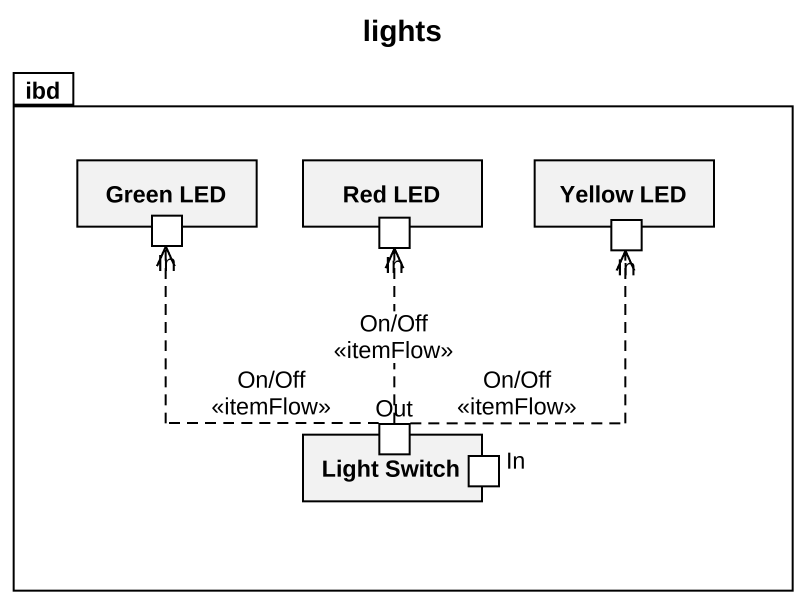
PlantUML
@startuml
title lights
package ibd {
  rectangle "Green LED" as Green_LED {
    port In
  }
  rectangle "Red LED" as Red_LED {
    port "In" as In_2
  }
  rectangle "Yellow LED" as Yellow_LED {
    port "In" as In_3
  }
  rectangle "Light Switch" as Light_Switch {
    port Out
    port "In" as In_4
  }
}
Out .up.> In : On/Off\n<<itemFlow>>
Out .up.> In_2 : On/Off\n<<itemFlow>>
Out .up.> In_3 : On/Off\n<<itemFlow>>
@enduml
